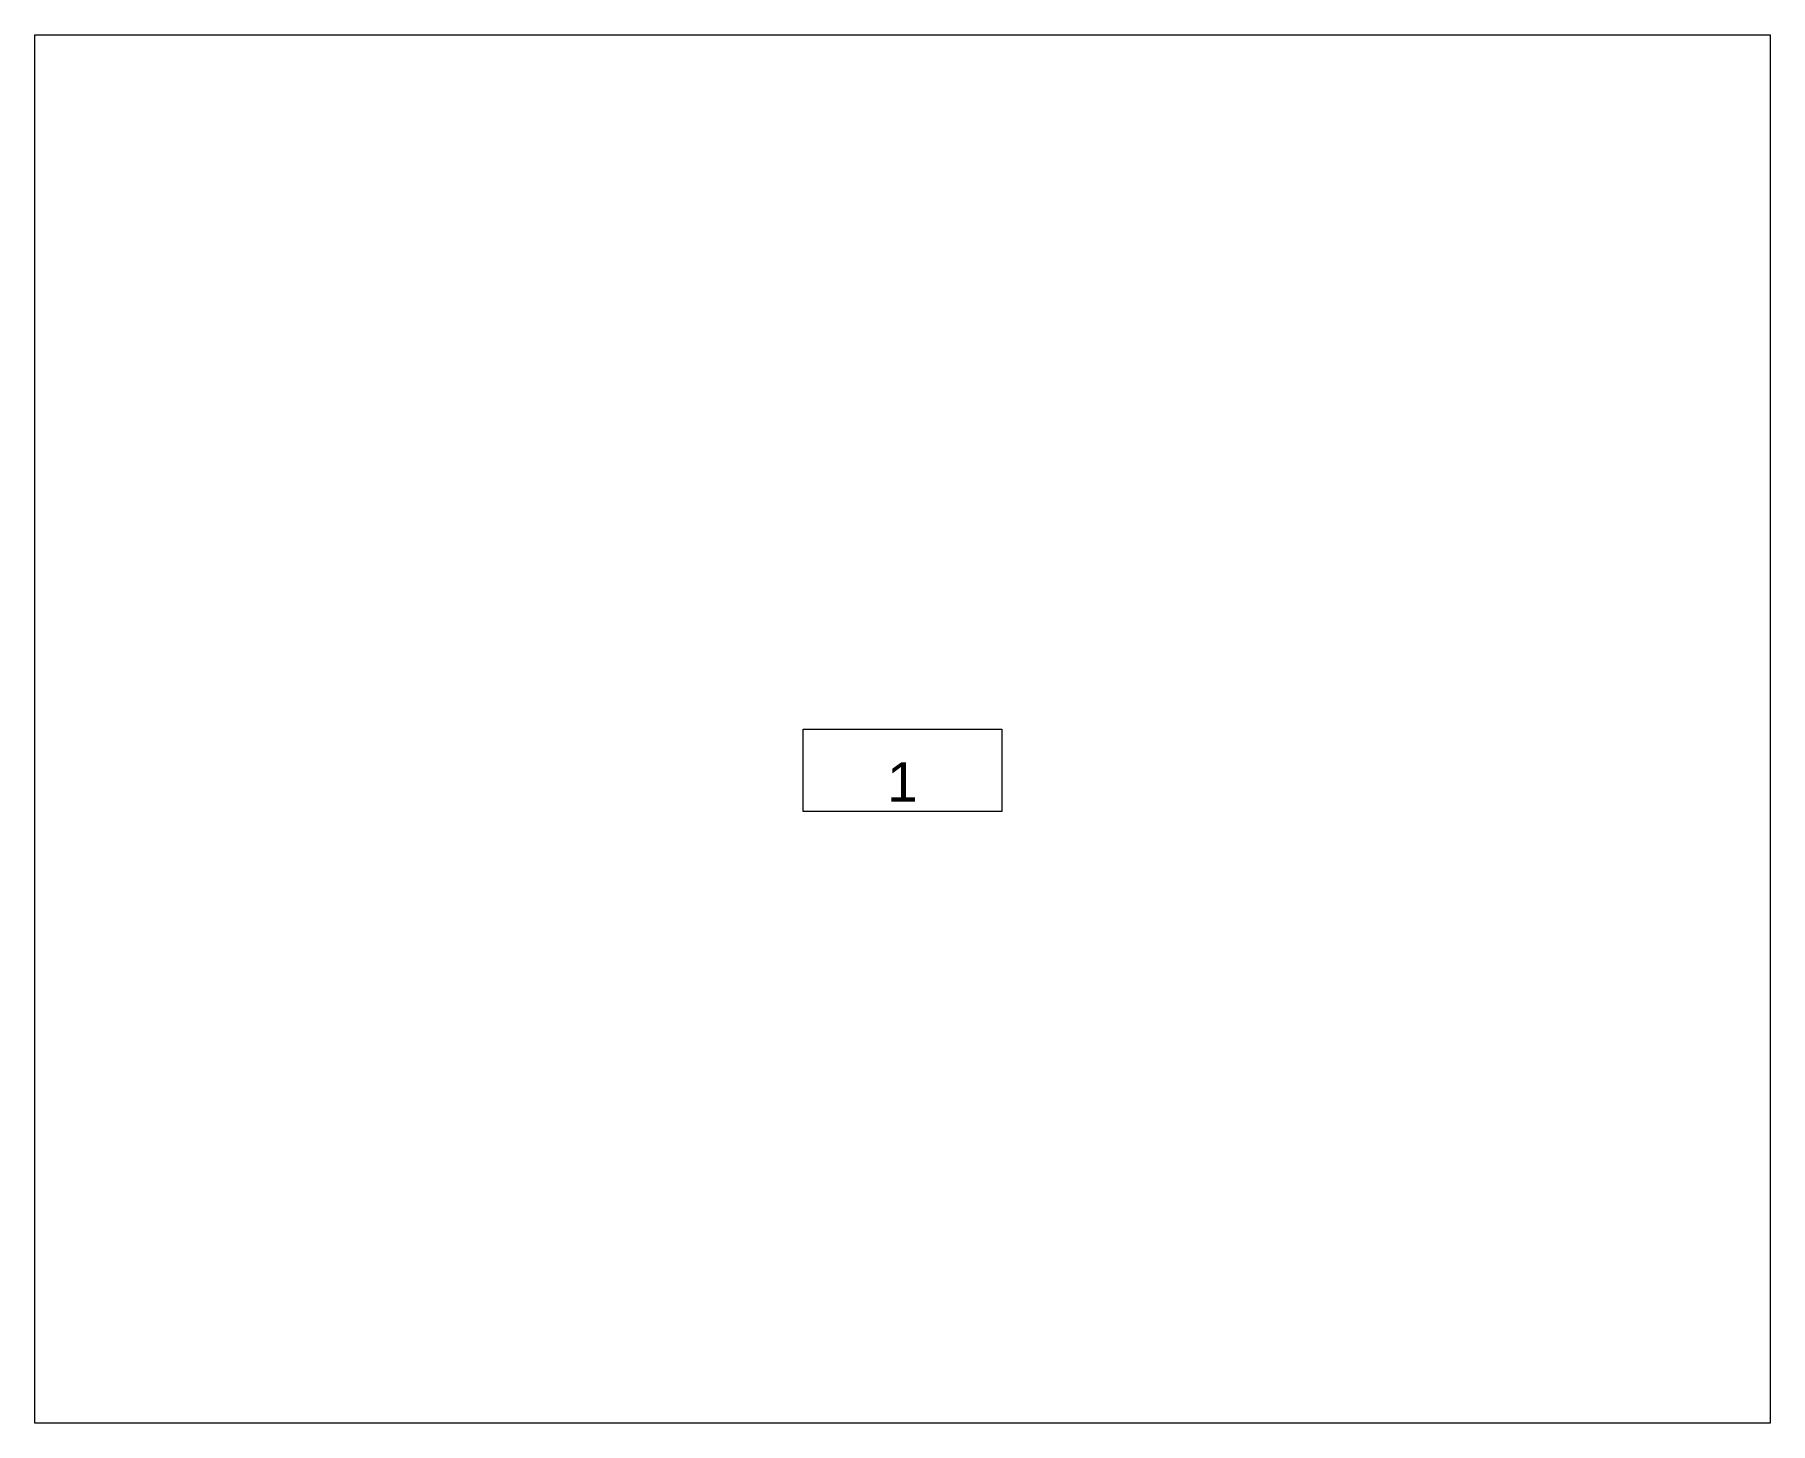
# Model space of a CAD drawing. Header units: millimetres. Extents: x 0 to 5000, y 0 to 4000.
import ezdxf

# ---------------------------------------------------------------- set-up
doc = ezdxf.new("R2010")
doc.units = ezdxf.units.MM
doc.header["$LTSCALE"] = 50
doc.layers.add('None', color=7, linetype='Continuous', lineweight=5)
doc.layers.add('Room-Number', color=7, linetype='Continuous', lineweight=5)
doc.styles.add('Arial', font='Arial.ttf')

# ---------------------------------------------------------------- blocks, each defined once
blk = doc.blocks.new('Group')
at = {"color": 255, "linetype": 'Continuous', "lineweight": 5, "transparency": 33554687}
blk.add_wipeout([(0, 0), (5000, 0), (5000, -4000), (0, -4000)], dxfattribs=at).dxf.layer = 'None'
at = {"layer": 'None', "color": 7, "linetype": 'Continuous', "lineweight": 5, "transparency": 33554687, "flags": 128}
blk.add_lwpolyline([(0, 0), (5000, 0), (5000, -4000), (0, -4000)], close=True, dxfattribs=at)
blk = doc.blocks.new('Group-1')
at = {"layer": 'None', "color": 7, "transparency": 33554687}
blk.add_blockref('Group', (0, 0), dxfattribs=at)
blk = doc.blocks.new('space-a (2D)')
at = {"layer": 'None', "color": 7, "transparency": 33554687}
blk.add_blockref('Group-1', (0, 0), dxfattribs=at)
at = {"layer": 'None', "color": 0, "flags": 1}
for tag in ['IFC_UUID', 'instanceID']:
    blk.add_attdef(tag, (0, 0), '', height=0.18, dxfattribs=at)
blk = doc.blocks.new('Group-2')
at = {"color": 255, "linetype": 'Continuous', "lineweight": 18, "transparency": 33554687}
blk.add_wipeout([(-286.4, 0), (286.4, 0), (286.4, -238.1), (-286.4, -238.1)], dxfattribs=at).dxf.layer = 'Room-Number'
at = {"layer": 'Room-Number', "color": 7, "linetype": 'Continuous', "lineweight": 18, "transparency": 33554687, "flags": 128}
blk.add_lwpolyline([(-286.4, 0), (286.4, 0), (286.4, -238.1), (-286.4, -238.1)], close=True, dxfattribs=at)
at = {"layer": 'Room-Number', "color": 7, "transparency": 33554687, "insert": (0, -209.1), "char_height": 113.5, "attachment_point": 8, "line_spacing_factor": 0.960695, "style": 'Arial'}
blk.add_mtext('1', dxfattribs=at)
blk = doc.blocks.new('Data Tag')
at = {"layer": 'None', "color": 7, "transparency": 33554687}
blk.add_blockref('Group-2', (0, 0), dxfattribs=at)

msp = doc.modelspace()

# ---------------------------------------------------------------- block references
at = {"layer": 'None', "color": 7, "transparency": 33554687}
msp.add_blockref('space-a (2D)', (0, 4000), dxfattribs=at)

# ---------------------------------------------------------------- next in the draw order: block references
msp.add_blockref('Data Tag', (2500, 2000), dxfattribs=at)

doc.saveas('drawing.dxf')
